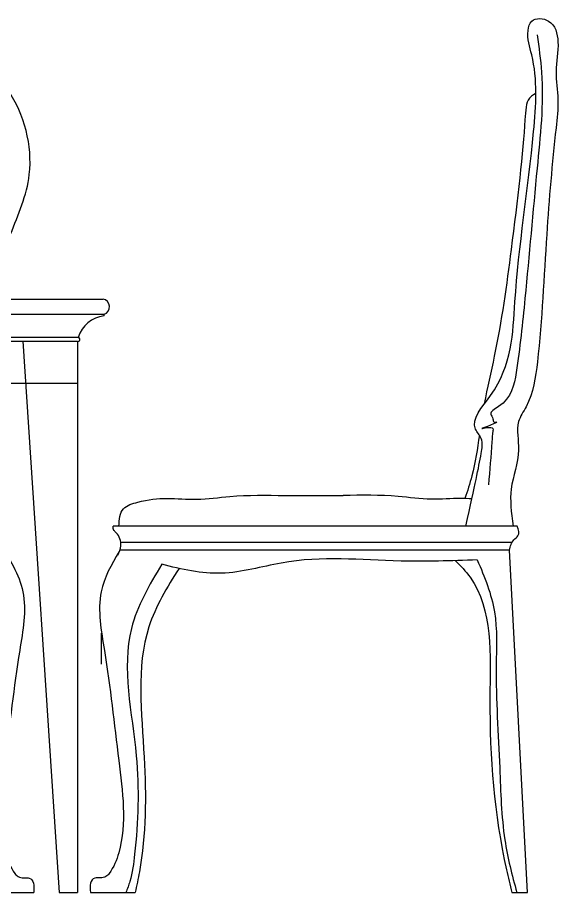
# Model space of a CAD drawing. Header units: inches. Extents: x 10 to 52.5, y 12.2 to 37.
# Drawn here: x 24.791 to 25.503, y 15.676 to 16.826 of the extents above; entities that cross this region are included whole.
import ezdxf

# ---------------------------------------------------------------- set-up
doc = ezdxf.new("R2010")
doc.units = ezdxf.units.IN
doc.header["$MEASUREMENT"] = 0
doc.layers.add('02', color=2, linetype='Continuous')

msp = doc.modelspace()

# ---------------------------------------------------------------- linework, layer by layer
at = {"layer": '02'}
for p, q in [((23.4209, 16.4556), (24.9036, 16.4556)), ((23.4196, 16.4356), (24.905, 16.4356)), ((24.905, 16.4335), (24.905, 16.4356)), ((24.871, 16.4052), (23.4536, 16.4052)), ((23.4545, 16.4001), (24.8701, 16.4001)), ((24.7982, 16.4001), (24.846, 15.6756)), ((24.8701, 16.4001), (24.8701, 15.6756)), ((23.4545, 16.3451), (24.8701, 16.3451)), ((25.1428, 16.1974), (25.2194, 16.1974)), ((25.4483, 16.157), (24.917, 16.157)), ((25.4383, 16.1256), (24.9257, 16.1256)), ((25.4415, 16.1356), (24.9269, 16.1356)), ((25.4618, 15.6756), (25.4383, 16.1256)), ((24.9017, 15.9756), (24.9017, 16.0164)), ((24.7534, 15.6756), (24.8123, 15.6756)), ((24.846, 15.6756), (24.8701, 15.6756)), ((24.8869, 15.6756), (24.9458, 15.6756)), ((25.4415, 15.6756), (25.4618, 15.6756))]:
    msp.add_line(p, q, dxfattribs=at)
for centre, radius, start, end in [((24.9018, 16.4455), 0.0103, 287.8722, 79.7098), ((24.9092, 16.394), 0.0398, 96.0836, 163.6513), ((24.8706, 16.4026), 0.00258, 260.2059, 80.2059)]:
    msp.add_arc(centre, radius, start, end, dxfattribs=at)
for points, knots in [([(24.7546, 16.4556), (24.7617, 16.4849), (24.7795, 16.5389), (24.8191, 16.6268), (24.7877, 16.7448), (24.7113, 16.7864), (24.6498, 16.8174), (24.6357, 16.8195)], [291.067804, 291.067804, 291.067804, 291.067804, 380.861255, 462.817228, 576.223654, 699.089926, 741.093451, 741.093451, 741.093451, 741.093451]), ([(25.3807, 16.157), (25.3933, 16.2138), (25.3988, 16.2392), (25.4044, 16.2714), (25.3829, 16.2938), (25.4419, 16.3536), (25.4434, 16.4834), (25.4682, 16.6332), (25.4762, 16.7552), (25.4599, 16.8015), (25.4666, 16.8262), (25.4967, 16.824), (25.505, 16.7895), (25.4969, 16.7557), (25.5038, 16.7176), (25.4953, 16.6463), (25.4855, 16.5314), (25.4804, 16.4093), (25.4688, 16.325), (25.4449, 16.2908), (25.4553, 16.2515), (25.4362, 16.2088), (25.4406, 16.1759), (25.443, 16.157)], [35.311465, 35.311465, 35.311465, 35.311465, 93.131805, 112.813179, 127.160363, 175.624598, 302.726903, 527.950816, 628.847535, 661.206232, 674.455693, 696.609899, 726.339103, 765.778625, 802.762974, 839.747439, 980.515741, 1148.258851, 1209.121972, 1231.128872, 1268.03133, 1320.624602, 1365.898803, 1365.898803, 1365.898803, 1365.898803]), ([(25.473, 16.7256), (25.473, 16.7256), (25.4601, 16.7212), (25.4582, 16.6698), (25.4434, 16.5382), (25.4249, 16.4057), (25.409, 16.3388), (25.405, 16.3178)], [0, 0, 0, 0, 42.111448, 101.155334, 296.068462, 438.0369, 502.223159, 502.223159, 502.223159, 502.223159]), ([(25.3986, 16.2769), (25.396, 16.2588), (25.3917, 16.2305), (25.383, 16.2034), (25.3797, 16.1936)], [543.609515, 543.609515, 543.609515, 543.609515, 598.257514, 629.213333, 629.213333, 629.213333, 629.213333]), ([(24.9245, 16.157), (24.9247, 16.166), (24.9263, 16.1819), (24.9561, 16.1913), (24.9876, 16.1952), (25.0286, 16.1906), (25.0798, 16.1986), (25.1186, 16.1979), (25.1428, 16.1974)], [4.006057, 4.006057, 4.006057, 4.006057, 28.148004, 48.809139, 87.827578, 126.545663, 170.396848, 242.810195, 242.810195, 242.810195, 242.810195]), ([(25.3886, 16.193), (25.3838, 16.1934), (25.3664, 16.1943), (25.3336, 16.1906), (25.2824, 16.1986), (25.2436, 16.1979), (25.2194, 16.1974)], [73.067944, 73.067944, 73.067944, 73.067944, 87.827578, 126.545663, 170.396848, 242.810195, 242.810195, 242.810195, 242.810195]), ([(24.9229, 16.119), (24.9247, 16.123), (24.9291, 16.1326), (24.9249, 16.1456), (24.9168, 16.1519), (24.9166, 16.155), (24.917, 16.157)], [0, 0, 0, 0, 12.887177, 31.254216, 35.577763, 41.891922, 41.891922, 41.891922, 41.891922]), ([(25.4383, 16.1256), (25.4395, 16.1306), (25.4413, 16.138), (25.4522, 16.1456), (25.4506, 16.1523), (25.4483, 16.157)], [0, 0, 0, 0, 14.936935, 22.142738, 36.023512, 36.023512, 36.023512, 36.023512]), ([(24.7667, 16.1358), (24.7801, 16.1148), (24.8078, 16.0712), (24.7886, 15.9694), (24.777, 15.859), (24.7627, 15.7563), (24.7822, 15.7071), (24.7934, 15.6935), (24.8121, 15.6978), (24.8132, 15.685), (24.8123, 15.6756)], [0, 0, 0, 0, 72.037933, 149.539069, 295.081126, 416.392002, 446.341751, 452.259291, 467.057289, 489.304589, 489.304589, 489.304589, 489.304589]), ([(24.9249, 16.1237), (24.9144, 16.1066), (24.8923, 16.0664), (24.9106, 15.9694), (24.9222, 15.859), (24.9366, 15.7563), (24.917, 15.7071), (24.9058, 15.6935), (24.8872, 15.6978), (24.886, 15.685), (24.8869, 15.6756)], [13.792869, 13.792869, 13.792869, 13.792869, 72.037933, 149.539069, 295.081126, 416.392002, 446.341751, 452.259291, 467.057289, 489.304589, 489.304589, 489.304589, 489.304589]), ([(25.3959, 16.1127), (25.3616, 16.1116), (25.2676, 16.1089), (25.1716, 16.1215), (25.0599, 16.0884), (25.007, 16.1003), (24.9807, 16.1072)], [5.473448, 5.473448, 5.473448, 5.473448, 108.531589, 287.855387, 369.246813, 449.062917, 449.062917, 449.062917, 449.062917]), ([(24.9807, 16.1072), (24.9644, 16.0797), (24.9196, 16.0027), (24.953, 15.8669), (24.9495, 15.757), (24.9415, 15.6966), (24.9356, 15.6804), (24.9336, 15.6756)], [3.886746, 3.886746, 3.886746, 3.886746, 97.307595, 264.750805, 394.444836, 430.551429, 446.105096, 446.105096, 446.105096, 446.105096]), ([(25.0035, 16.1016), (24.9876, 16.0768), (24.9429, 16.002), (24.961, 15.8591), (24.9601, 15.7428), (24.9478, 15.6847), (24.9458, 15.6756)], [15.438471, 15.438471, 15.438471, 15.438471, 102.007901, 273.631252, 424.354883, 452.127999, 452.127999, 452.127999, 452.127999]), ([(25.3667, 16.1119), (25.3741, 16.105), (25.4171, 16.0595), (25.4078, 15.9028), (25.4188, 15.769), (25.439, 15.6856), (25.4415, 15.6756)], [35.756542, 35.756542, 35.756542, 35.756542, 65.867639, 226.773632, 453.695951, 484.320174, 484.320174, 484.320174, 484.320174]), ([(25.3959, 16.1127), (25.4055, 16.0904), (25.4236, 16.0458), (25.4186, 15.952), (25.4257, 15.8528), (25.4279, 15.7521), (25.4416, 15.6985), (25.4478, 15.6756)], [6.301127, 6.301127, 6.301127, 6.301127, 78.25036, 148.982095, 283.607735, 378.494871, 449.266576, 449.266576, 449.266576, 449.266576])]:
    msp.add_open_spline(points, degree=3, knots=knots, dxfattribs=at)
msp.add_spline([(25.4746, 16.8031), (25.4804, 16.7537), (25.4746, 16.6276), (25.4586, 16.4565), (25.447, 16.3593), (25.4238, 16.3143), (25.4136, 16.3042), (25.4165, 16.2984), (25.418, 16.294), (25.4209, 16.294), (25.402, 16.2853), (25.4165, 16.2853), (25.4165, 16.2824), (25.4151, 16.2679), (25.4107, 16.2114)], degree=3, dxfattribs=at)

doc.saveas('drawing.dxf')
